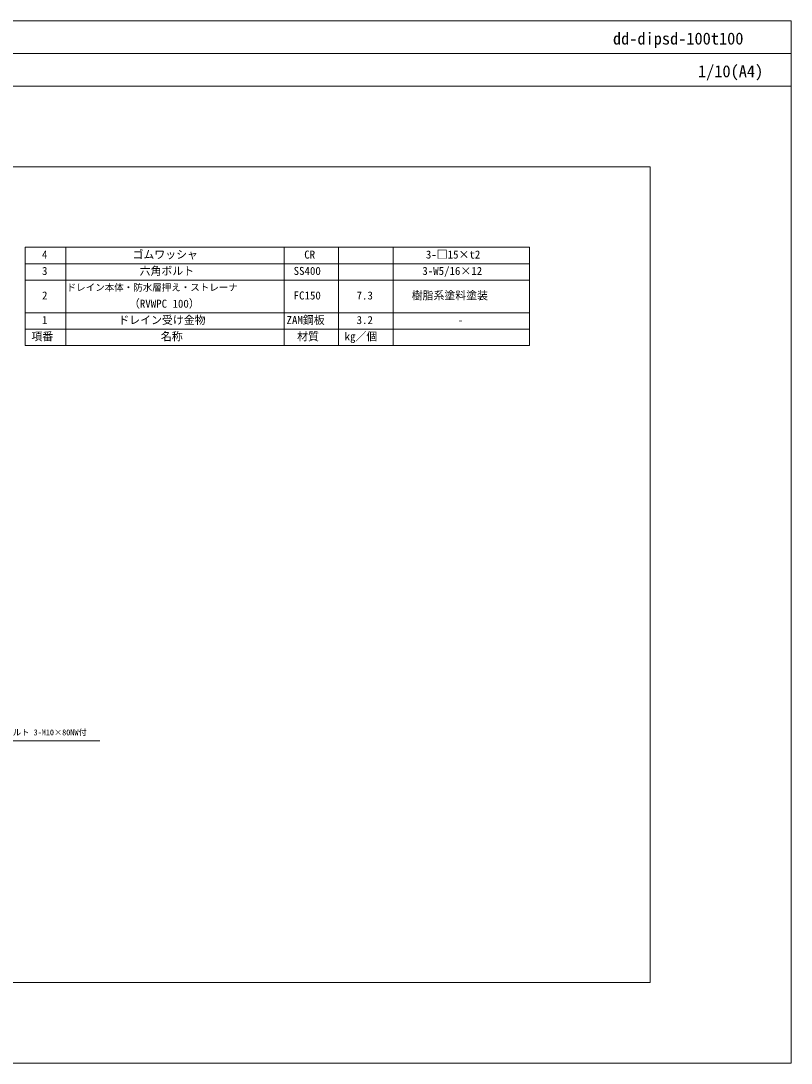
# Model space of a CAD drawing. Units: millimetres, scale not verified. Extents: x -1380 to 1380, y -955 to 955.
# Drawn here: x -33 to 1380, y -955 to 955 of the extents above; entities that cross this region are included whole.
import ezdxf
from ezdxf.enums import TextEntityAlignment as Align

# ---------------------------------------------------------------- set-up
doc = ezdxf.new("R2010")
doc.units = ezdxf.units.MM
doc.header["$LTSCALE"] = 3
for name, color, linetype, lineweight in [('0-0_0', 7, 'Continuous', 15), ('0-6_WAKU', 7, 'Continuous', 18), ('0-7_MOJI', 7, 'Continuous', 18), ('0-8_SUNPO', 7, 'Continuous', 18)]:
    doc.layers.add(name, color=color, linetype=linetype, lineweight=lineweight)
doc.styles.add('ＭＳ ゴシック', font='')
doc.styles.get('ＭＳ ゴシック').set_extended_font_data('MS Gothic')

msp = doc.modelspace()

# ---------------------------------------------------------------- linework, layer by layer
at = {"layer": '0-0_0', "lineweight": 18}
msp.add_line((-1379.951, 895.027), (1380.049, 895.027), dxfattribs=at)
msp.add_lwpolyline([(-1121.201, -807.473), (1121.299, -807.473), (1121.299, 687.527), (-1121.201, 687.527)], close=True, dxfattribs=at)
at = {"layer": '0-6_WAKU'}
for points in [[(-1379.951, -954.973), (1380.049, -954.973), (1380.049, 955.027), (-1379.951, 955.027)], [(1380.049, 835.027), (-1379.951, 835.027), (-1379.951, 955.027), (1380.049, 955.027)]]:
    msp.add_lwpolyline(points, close=True, dxfattribs=at)
at = {"layer": '0-7_MOJI'}
for p, q in [((50.049, 360.027), (50.049, 540.027)), ((450.049, 540.027), (450.049, 360.027)), ((550.049, 540.027), (550.049, 360.027)), ((650.049, 360.027), (650.049, 540.027)), ((-24.951, 510.027), (900.049, 510.027)), ((-24.951, 480.027), (900.049, 480.027)), ((-24.951, 420.027), (900.049, 420.027)), ((-24.951, 390.027), (900.049, 390.027))]:
    msp.add_line(p, q, dxfattribs=at)
msp.add_lwpolyline([(-24.951, 360.027), (900.049, 360.027), (900.049, 540.027), (-24.951, 540.027)], close=True, dxfattribs=at)
at = {"layer": '0-8_SUNPO'}
msp.add_line((-205.089, -364.505), (112.234, -364.505), dxfattribs=at)

# ---------------------------------------------------------------- texts
at = {"layer": '0-6_WAKU', "style": 'ＭＳ ゴシック'}
for s, p in [('dd-dipsd-100t100', (1053.171, 905.027)), ('1/10(A4)', (1209.11, 845.027))]:
    msp.add_text(s, height=21.99, dxfattribs=at).set_placement(p, align=Align.BOTTOM_LEFT)
at = {"layer": '0-7_MOJI', "style": 'ＭＳ ゴシック'}
for s, height, p in [('ゴムワッシャ', 14.66, (172.079, 515.027)), ('3-□15×t2', 14.66, (710.074, 515.027)), ('4', 14.66, (6.052, 515.027)), ('CR', 14.66, (487.054, 515.027)), ('3', 14.66, (6.052, 485.027)), ('六角ボルト', 14.66, (185.074, 485.027)), ('SS400', 14.66, (467.562, 485.027)), ('3-W5/16×12', 14.66, (703.577, 485.027)), ('2', 14.66, (6.052, 440.027)), ('ドレイン本体・防水層押え・ストレーナ', 12.46, (51.227, 456.527)), ('FC150', 14.66, (467.562, 440.027)), ('7.3', 14.66, (583.057, 440.027)), ('樹脂系塗料塗装', 14.66, (684.085, 440.027)), ('（RVWPC 100）', 14.66, (165.582, 425.027)), ('1', 14.66, (6.052, 395.027)), ('ドレイン受け金物', 14.66, (146.09, 395.027)), ('ZAM鋼板', 14.66, (454.567, 395.027)), ('3.2', 14.66, (583.057, 395.027)), ('-', 14.66, (768.552, 395.027)), ('項番', 14.66, (-13.441, 365.027)), ('名称', 14.66, (224.059, 365.027)), ('材質', 14.66, (474.059, 365.027)), ('kg／個', 14.66, (561.064, 365.027))]:
    msp.add_text(s, height=height, dxfattribs=at).set_placement(p, align=Align.BOTTOM_LEFT)
at = {"layer": '0-8_SUNPO', "style": 'ＭＳ ゴシック'}
msp.add_text('押えボルト：六角ボルト 3-M10×80NW付', height=11, dxfattribs=at).set_placement((-186.231, -357.677), align=Align.BOTTOM_LEFT)

doc.saveas('drawing.dxf')
